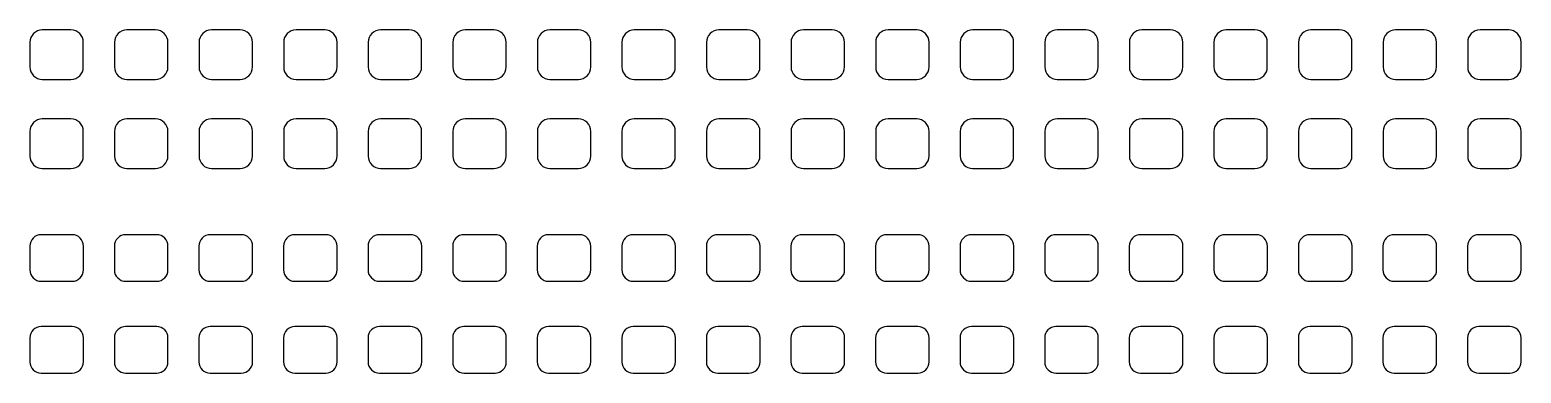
# Model space of a CAD drawing. Extents: x -190 to 190, y -140 to 140.
# Drawn here: x -69.31 to -42.88, y 6.67 to 12.73 of the extents above; entities that cross this region are included whole.
import ezdxf

# ---------------------------------------------------------------- set-up
doc = ezdxf.new("R2010")
doc.units = 0
doc.header["$MEASUREMENT"] = 0
doc.layers.get('0').update_dxf_attribs({"linetype": 'CONTINUOUS'})

msp = doc.modelspace()

# ---------------------------------------------------------------- linework, layer by layer
for points in [[(-68.361001, 12.516, 0.413548), (-68.58, 12.735), (-68.58, 12.735), (-69.087998, 12.735), (-69.087998, 12.735, 0.413548), (-69.306997, 12.516), (-69.306997, 12.516), (-69.306997, 12.078999), (-69.306997, 12.078999, 0.41488), (-69.087998, 11.86), (-69.087998, 11.86), (-68.58, 11.86), (-68.58, 11.86, 0.41488), (-68.361001, 12.078999), (-68.361001, 12.078999), (-68.361001, 12.516)], [(-66.862002, 12.516, 0.413548), (-67.080996, 12.735), (-67.080996, 12.735), (-67.588999, 12.735), (-67.588999, 12.735, 0.413548), (-67.808003, 12.516), (-67.808003, 12.516), (-67.808003, 12.078999), (-67.808003, 12.078999, 0.41488), (-67.588999, 11.86), (-67.588999, 11.86), (-67.080996, 11.86), (-67.080996, 11.86, 0.41488), (-66.862002, 12.078999), (-66.862002, 12.078999), (-66.862002, 12.516)], [(-65.364004, 12.516, 0.413561), (-65.582998, 12.735), (-65.582998, 12.735), (-66.091001, 12.735), (-66.091001, 12.735, 0.413535), (-66.310005, 12.516), (-66.310005, 12.516), (-66.310005, 12.078999), (-66.310005, 12.078999, 0.414867), (-66.091001, 11.86), (-66.091001, 11.86), (-65.582998, 11.86), (-65.582998, 11.86, 0.414893), (-65.364004, 12.078999), (-65.364004, 12.078999), (-65.364004, 12.516)], [(-63.865, 12.516, 0.413548), (-64.083999, 12.735), (-64.083999, 12.735), (-64.591997, 12.735), (-64.591997, 12.735, 0.413548), (-64.811001, 12.516), (-64.811001, 12.516), (-64.811001, 12.078999), (-64.811001, 12.078999, 0.41488), (-64.591997, 11.86), (-64.591997, 11.86), (-64.083999, 11.86), (-64.083999, 11.86, 0.41488), (-63.865, 12.078999), (-63.865, 12.078999), (-63.865, 12.516)], [(-62.367002, 12.516, 0.413548), (-62.586001, 12.735), (-62.586001, 12.735), (-63.093999, 12.735), (-63.093999, 12.735, 0.413548), (-63.312998, 12.516), (-63.312998, 12.516), (-63.312998, 12.078999), (-63.312998, 12.078999, 0.41488), (-63.093999, 11.86), (-63.093999, 11.86), (-62.586001, 11.86), (-62.586001, 11.86, 0.41488), (-62.367002, 12.078999), (-62.367002, 12.078999), (-62.367002, 12.516)], [(-60.867998, 12.516, 0.413548), (-61.087002, 12.735), (-61.087002, 12.735), (-61.595, 12.735), (-61.595, 12.735, 0.413548), (-61.813999, 12.516), (-61.813999, 12.516), (-61.813999, 12.078999), (-61.813999, 12.078999, 0.41488), (-61.595, 11.86), (-61.595, 11.86), (-61.087002, 11.86), (-61.087002, 11.86, 0.41488), (-60.867998, 12.078999), (-60.867998, 12.078999), (-60.867998, 12.516)], [(-59.369004, 12.516, 0.413548), (-59.587998, 12.735), (-59.587998, 12.735), (-60.096001, 12.735), (-60.096001, 12.735, 0.413548), (-60.315, 12.516), (-60.315, 12.516), (-60.315, 12.078999), (-60.315, 12.078999, 0.41488), (-60.096001, 11.86), (-60.096001, 11.86), (-59.587998, 11.86), (-59.587998, 11.86, 0.41488), (-59.369004, 12.078999), (-59.369004, 12.078999), (-59.369004, 12.516)], [(-57.871001, 12.516, 0.413548), (-58.09, 12.735), (-58.09, 12.735), (-58.598003, 12.735), (-58.598003, 12.735, 0.413548), (-58.816997, 12.516), (-58.816997, 12.516), (-58.816997, 12.078999), (-58.816997, 12.078999, 0.41488), (-58.598003, 11.86), (-58.598003, 11.86), (-58.09, 11.86), (-58.09, 11.86, 0.41488), (-57.871001, 12.078999), (-57.871001, 12.078999), (-57.871001, 12.516)], [(-56.371997, 12.516, 0.413542), (-56.591001, 12.735), (-56.591001, 12.735), (-57.098999, 12.735), (-57.098999, 12.735, 0.413555), (-57.317998, 12.516), (-57.317998, 12.516), (-57.317998, 12.078999), (-57.317998, 12.078999, 0.414887), (-57.098999, 11.86), (-57.098999, 11.86), (-56.591001, 11.86), (-56.591001, 11.86, 0.414874), (-56.371997, 12.078999), (-56.371997, 12.078999), (-56.371997, 12.516)], [(-54.873999, 12.516, 0.413548), (-55.093003, 12.735), (-55.093003, 12.735), (-55.601001, 12.735), (-55.601001, 12.735, 0.413548), (-55.82, 12.516), (-55.82, 12.516), (-55.82, 12.078999), (-55.82, 12.078999, 0.41488), (-55.601001, 11.86), (-55.601001, 11.86), (-55.093003, 11.86), (-55.093003, 11.86, 0.41488), (-54.873999, 12.078999), (-54.873999, 12.078999), (-54.873999, 12.516)], [(-53.375, 12.516, 0.413541), (-53.593999, 12.735), (-53.593999, 12.735), (-54.102002, 12.735), (-54.102002, 12.735, 0.413548), (-54.320996, 12.516), (-54.320996, 12.516), (-54.320996, 12.078999), (-54.320996, 12.078999, 0.41488), (-54.102002, 11.86), (-54.102002, 11.86), (-53.593999, 11.86), (-53.593999, 11.86, 0.414874), (-53.375, 12.078999), (-53.375, 12.078999), (-53.375, 12.516)], [(-51.876001, 12.516, 0.413548), (-52.095, 12.735), (-52.095, 12.735), (-52.602998, 12.735), (-52.602998, 12.735, 0.413548), (-52.822002, 12.516), (-52.822002, 12.516), (-52.822002, 12.078999), (-52.822002, 12.078999, 0.41488), (-52.602998, 11.86), (-52.602998, 11.86), (-52.095, 11.86), (-52.095, 11.86, 0.41488), (-51.876001, 12.078999), (-51.876001, 12.078999), (-51.876001, 12.516)], [(-50.377998, 12.516, 0.413548), (-50.597002, 12.735), (-50.597002, 12.735), (-51.105, 12.735), (-51.105, 12.735, 0.413548), (-51.323999, 12.516), (-51.323999, 12.516), (-51.323999, 12.078999), (-51.323999, 12.078999, 0.41488), (-51.105, 11.86), (-51.105, 11.86), (-50.597002, 11.86), (-50.597002, 11.86, 0.41488), (-50.377998, 12.078999), (-50.377998, 12.078999), (-50.377998, 12.516)], [(-48.878999, 12.516, 0.413548), (-49.097998, 12.735), (-49.097998, 12.735), (-49.606001, 12.735), (-49.606001, 12.735, 0.413548), (-49.825, 12.516), (-49.825, 12.516), (-49.825, 12.078999), (-49.825, 12.078999, 0.41488), (-49.606001, 11.86), (-49.606001, 11.86), (-49.097998, 11.86), (-49.097998, 11.86, 0.41488), (-48.878999, 12.078999), (-48.878999, 12.078999), (-48.878999, 12.516)], [(-47.381001, 12.516, 0.413548), (-47.6, 12.735), (-47.6, 12.735), (-48.107998, 12.735), (-48.107998, 12.735, 0.413548), (-48.326997, 12.516), (-48.326997, 12.516), (-48.326997, 12.078999), (-48.326997, 12.078999, 0.41488), (-48.107998, 11.86), (-48.107998, 11.86), (-47.6, 11.86), (-47.6, 11.86, 0.41488), (-47.381001, 12.078999), (-47.381001, 12.078999), (-47.381001, 12.516)], [(-45.882002, 12.516, 0.413548), (-46.101001, 12.735), (-46.101001, 12.735), (-46.608999, 12.735), (-46.608999, 12.735, 0.413548), (-46.828003, 12.516), (-46.828003, 12.516), (-46.828003, 12.078999), (-46.828003, 12.078999, 0.41488), (-46.608999, 11.86), (-46.608999, 11.86), (-46.101001, 11.86), (-46.101001, 11.86, 0.41488), (-45.882002, 12.078999), (-45.882002, 12.078999), (-45.882002, 12.516)], [(-44.383003, 12.516, 0.413548), (-44.601997, 12.735), (-44.601997, 12.735), (-45.11, 12.735), (-45.11, 12.735, 0.413548), (-45.328999, 12.516), (-45.328999, 12.516), (-45.328999, 12.078999), (-45.328999, 12.078999, 0.41488), (-45.11, 11.86), (-45.11, 11.86), (-44.601997, 11.86), (-44.601997, 11.86, 0.41488), (-44.383003, 12.078999), (-44.383003, 12.078999), (-44.383003, 12.516)], [(-42.885, 12.516, 0.413541), (-43.103999, 12.735), (-43.103999, 12.735), (-43.612002, 12.735), (-43.612002, 12.735, 0.413548), (-43.830996, 12.516), (-43.830996, 12.516), (-43.830996, 12.078999), (-43.830996, 12.078999, 0.41488), (-43.612002, 11.86), (-43.612002, 11.86), (-43.103999, 11.86), (-43.103999, 11.86, 0.414874), (-42.885, 12.078999), (-42.885, 12.078999), (-42.885, 12.516)], [(-68.361001, 10.941, 0.413556), (-68.58, 11.16), (-68.58, 11.16), (-69.087998, 11.16), (-69.087998, 11.16, 0.413556), (-69.306997, 10.941), (-69.306997, 10.941), (-69.306997, 10.504), (-69.306997, 10.504, 0.414872), (-69.087998, 10.285), (-69.087998, 10.285), (-68.58, 10.285), (-68.58, 10.285, 0.414872), (-68.361001, 10.504), (-68.361001, 10.504), (-68.361001, 10.941)], [(-66.862002, 10.941, 0.413556), (-67.080996, 11.16), (-67.080996, 11.16), (-67.588999, 11.16), (-67.588999, 11.16, 0.413556), (-67.808003, 10.941), (-67.808003, 10.941), (-67.808003, 10.504), (-67.808003, 10.504, 0.414872), (-67.588999, 10.285), (-67.588999, 10.285), (-67.080996, 10.285), (-67.080996, 10.285, 0.414872), (-66.862002, 10.504), (-66.862002, 10.504), (-66.862002, 10.941)], [(-65.364004, 10.941, 0.413569), (-65.582998, 11.16), (-65.582998, 11.16), (-66.091001, 11.16), (-66.091001, 11.16, 0.413543), (-66.310005, 10.941), (-66.310005, 10.941), (-66.310005, 10.504), (-66.310005, 10.504, 0.414859), (-66.091001, 10.285), (-66.091001, 10.285), (-65.582998, 10.285), (-65.582998, 10.285, 0.414885), (-65.364004, 10.504), (-65.364004, 10.504), (-65.364004, 10.941)], [(-63.865, 10.941, 0.413556), (-64.083999, 11.16), (-64.083999, 11.16), (-64.591997, 11.16), (-64.591997, 11.16, 0.413556), (-64.811001, 10.941), (-64.811001, 10.941), (-64.811001, 10.504), (-64.811001, 10.504, 0.414872), (-64.591997, 10.285), (-64.591997, 10.285), (-64.083999, 10.285), (-64.083999, 10.285, 0.414872), (-63.865, 10.504), (-63.865, 10.504), (-63.865, 10.941)], [(-62.367002, 10.941, 0.413556), (-62.586001, 11.16), (-62.586001, 11.16), (-63.093999, 11.16), (-63.093999, 11.16, 0.413556), (-63.312998, 10.941), (-63.312998, 10.941), (-63.312998, 10.504), (-63.312998, 10.504, 0.414872), (-63.093999, 10.285), (-63.093999, 10.285), (-62.586001, 10.285), (-62.586001, 10.285, 0.414872), (-62.367002, 10.504), (-62.367002, 10.504), (-62.367002, 10.941)], [(-60.867998, 10.941, 0.413556), (-61.087002, 11.16), (-61.087002, 11.16), (-61.595, 11.16), (-61.595, 11.16, 0.413556), (-61.813999, 10.941), (-61.813999, 10.941), (-61.813999, 10.504), (-61.813999, 10.504, 0.414872), (-61.595, 10.285), (-61.595, 10.285), (-61.087002, 10.285), (-61.087002, 10.285, 0.414872), (-60.867998, 10.504), (-60.867998, 10.504), (-60.867998, 10.941)], [(-59.369004, 10.941, 0.413556), (-59.587998, 11.16), (-59.587998, 11.16), (-60.096001, 11.16), (-60.096001, 11.16, 0.413556), (-60.315, 10.941), (-60.315, 10.941), (-60.315, 10.504), (-60.315, 10.504, 0.414872), (-60.096001, 10.285), (-60.096001, 10.285), (-59.587998, 10.285), (-59.587998, 10.285, 0.414872), (-59.369004, 10.504), (-59.369004, 10.504), (-59.369004, 10.941)], [(-57.871001, 10.941, 0.413556), (-58.09, 11.16), (-58.09, 11.16), (-58.598003, 11.16), (-58.598003, 11.16, 0.413556), (-58.816997, 10.941), (-58.816997, 10.941), (-58.816997, 10.504), (-58.816997, 10.504, 0.414872), (-58.598003, 10.285), (-58.598003, 10.285), (-58.09, 10.285), (-58.09, 10.285, 0.414872), (-57.871001, 10.504), (-57.871001, 10.504), (-57.871001, 10.941)], [(-56.371997, 10.941, 0.41355), (-56.591001, 11.16), (-56.591001, 11.16), (-57.098999, 11.16), (-57.098999, 11.16, 0.413563), (-57.317998, 10.941), (-57.317998, 10.941), (-57.317998, 10.504), (-57.317998, 10.504, 0.414879), (-57.098999, 10.285), (-57.098999, 10.285), (-56.591001, 10.285), (-56.591001, 10.285, 0.414865), (-56.371997, 10.504), (-56.371997, 10.504), (-56.371997, 10.941)], [(-54.873999, 10.941, 0.413556), (-55.093003, 11.16), (-55.093003, 11.16), (-55.601001, 11.16), (-55.601001, 11.16, 0.413556), (-55.82, 10.941), (-55.82, 10.941), (-55.82, 10.504), (-55.82, 10.504, 0.414872), (-55.601001, 10.285), (-55.601001, 10.285), (-55.093003, 10.285), (-55.093003, 10.285, 0.414872), (-54.873999, 10.504), (-54.873999, 10.504), (-54.873999, 10.941)], [(-53.375, 10.941, 0.41355), (-53.593999, 11.16), (-53.593999, 11.16), (-54.102002, 11.16), (-54.102002, 11.16, 0.413556), (-54.320996, 10.941), (-54.320996, 10.941), (-54.320996, 10.504), (-54.320996, 10.504, 0.414872), (-54.102002, 10.285), (-54.102002, 10.285), (-53.593999, 10.285), (-53.593999, 10.285, 0.414865), (-53.375, 10.504), (-53.375, 10.504), (-53.375, 10.941)], [(-51.876001, 10.941, 0.413556), (-52.095, 11.16), (-52.095, 11.16), (-52.602998, 11.16), (-52.602998, 11.16, 0.413556), (-52.822002, 10.941), (-52.822002, 10.941), (-52.822002, 10.504), (-52.822002, 10.504, 0.414872), (-52.602998, 10.285), (-52.602998, 10.285), (-52.095, 10.285), (-52.095, 10.285, 0.414872), (-51.876001, 10.504), (-51.876001, 10.504), (-51.876001, 10.941)], [(-50.377998, 10.941, 0.413556), (-50.597002, 11.16), (-50.597002, 11.16), (-51.105, 11.16), (-51.105, 11.16, 0.413556), (-51.323999, 10.941), (-51.323999, 10.941), (-51.323999, 10.504), (-51.323999, 10.504, 0.414872), (-51.105, 10.285), (-51.105, 10.285), (-50.597002, 10.285), (-50.597002, 10.285, 0.414872), (-50.377998, 10.504), (-50.377998, 10.504), (-50.377998, 10.941)], [(-48.878999, 10.941, 0.413556), (-49.097998, 11.16), (-49.097998, 11.16), (-49.606001, 11.16), (-49.606001, 11.16, 0.413556), (-49.825, 10.941), (-49.825, 10.941), (-49.825, 10.504), (-49.825, 10.504, 0.414872), (-49.606001, 10.285), (-49.606001, 10.285), (-49.097998, 10.285), (-49.097998, 10.285, 0.414872), (-48.878999, 10.504), (-48.878999, 10.504), (-48.878999, 10.941)], [(-47.381001, 10.941, 0.413556), (-47.6, 11.16), (-47.6, 11.16), (-48.107998, 11.16), (-48.107998, 11.16, 0.413556), (-48.326997, 10.941), (-48.326997, 10.941), (-48.326997, 10.504), (-48.326997, 10.504, 0.414872), (-48.107998, 10.285), (-48.107998, 10.285), (-47.6, 10.285), (-47.6, 10.285, 0.414872), (-47.381001, 10.504), (-47.381001, 10.504), (-47.381001, 10.941)], [(-45.882002, 10.941, 0.413556), (-46.101001, 11.16), (-46.101001, 11.16), (-46.608999, 11.16), (-46.608999, 11.16, 0.413556), (-46.828003, 10.941), (-46.828003, 10.941), (-46.828003, 10.504), (-46.828003, 10.504, 0.414872), (-46.608999, 10.285), (-46.608999, 10.285), (-46.101001, 10.285), (-46.101001, 10.285, 0.414872), (-45.882002, 10.504), (-45.882002, 10.504), (-45.882002, 10.941)], [(-44.383003, 10.941, 0.413556), (-44.601997, 11.16), (-44.601997, 11.16), (-45.11, 11.16), (-45.11, 11.16, 0.413556), (-45.328999, 10.941), (-45.328999, 10.941), (-45.328999, 10.504), (-45.328999, 10.504, 0.414872), (-45.11, 10.285), (-45.11, 10.285), (-44.601997, 10.285), (-44.601997, 10.285, 0.414872), (-44.383003, 10.504), (-44.383003, 10.504), (-44.383003, 10.941)], [(-42.885, 10.941, 0.41355), (-43.103999, 11.16), (-43.103999, 11.16), (-43.612002, 11.16), (-43.612002, 11.16, 0.413556), (-43.830996, 10.941), (-43.830996, 10.941), (-43.830996, 10.504), (-43.830996, 10.504, 0.414872), (-43.612002, 10.285), (-43.612002, 10.285), (-43.103999, 10.285), (-43.103999, 10.285, 0.414865), (-42.885, 10.504), (-42.885, 10.504), (-42.885, 10.941)], [(-68.359004, 8.913, 0.414947), (-68.558999, 9.113), (-68.558999, 9.113), (-69.108999, 9.113), (-69.108999, 9.113, 0.414947), (-69.308994, 8.913), (-69.308994, 8.913), (-69.308994, 8.49), (-69.308994, 8.49, 0.413482), (-69.108999, 8.29), (-69.108999, 8.29), (-68.558999, 8.29), (-68.558999, 8.29, 0.413482), (-68.359004, 8.49), (-68.359004, 8.49), (-68.359004, 8.913)], [(-66.860996, 8.913, 0.414947), (-67.061001, 9.113), (-67.061001, 9.113), (-67.611001, 9.113), (-67.611001, 9.113, 0.414947), (-67.810996, 8.913), (-67.810996, 8.913), (-67.810996, 8.49), (-67.810996, 8.49, 0.413482), (-67.611001, 8.29), (-67.611001, 8.29), (-67.061001, 8.29), (-67.061001, 8.29, 0.413482), (-66.860996, 8.49), (-66.860996, 8.49), (-66.860996, 8.913)], [(-65.361997, 8.913, 0.414954), (-65.562002, 9.113), (-65.562002, 9.113), (-66.111997, 9.113), (-66.111997, 9.113, 0.414933), (-66.312002, 8.913), (-66.312002, 8.913), (-66.312002, 8.49), (-66.312002, 8.49, 0.413468), (-66.111997, 8.29), (-66.111997, 8.29), (-65.562002, 8.29), (-65.562002, 8.29, 0.413489), (-65.361997, 8.49), (-65.361997, 8.49), (-65.361997, 8.913)], [(-63.863003, 8.913, 0.414947), (-64.062998, 9.113), (-64.062998, 9.113), (-64.612998, 9.113), (-64.612998, 9.113, 0.414947), (-64.813003, 8.913), (-64.813003, 8.913), (-64.813003, 8.49), (-64.813003, 8.49, 0.413482), (-64.612998, 8.29), (-64.612998, 8.29), (-64.062998, 8.29), (-64.062998, 8.29, 0.413482), (-63.863003, 8.49), (-63.863003, 8.49), (-63.863003, 8.913)], [(-62.365, 8.913, 0.414947), (-62.565, 9.113), (-62.565, 9.113), (-63.115, 9.113), (-63.115, 9.113, 0.414947), (-63.314995, 8.913), (-63.314995, 8.913), (-63.314995, 8.49), (-63.314995, 8.49, 0.413482), (-63.115, 8.29), (-63.115, 8.29), (-62.565, 8.29), (-62.565, 8.29, 0.413482), (-62.365, 8.49), (-62.365, 8.49), (-62.365, 8.913)], [(-60.865996, 8.913, 0.414947), (-61.066001, 9.113), (-61.066001, 9.113), (-61.616001, 9.113), (-61.616001, 9.113, 0.414947), (-61.816001, 8.913), (-61.816001, 8.913), (-61.816001, 8.49), (-61.816001, 8.49, 0.413482), (-61.616001, 8.29), (-61.616001, 8.29), (-61.066001, 8.29), (-61.066001, 8.29, 0.413482), (-60.865996, 8.49), (-60.865996, 8.49), (-60.865996, 8.913)], [(-59.367998, 8.913, 0.414947), (-59.567998, 9.113), (-59.567998, 9.113), (-60.118003, 9.113), (-60.118003, 9.113, 0.414947), (-60.318003, 8.913), (-60.318003, 8.913), (-60.318003, 8.49), (-60.318003, 8.49, 0.413482), (-60.118003, 8.29), (-60.118003, 8.29), (-59.567998, 8.29), (-59.567998, 8.29, 0.413482), (-59.367998, 8.49), (-59.367998, 8.49), (-59.367998, 8.913)], [(-57.868999, 8.913, 0.414947), (-58.068999, 9.113), (-58.068999, 9.113), (-58.618999, 9.113), (-58.618999, 9.113, 0.414947), (-58.818999, 8.913), (-58.818999, 8.913), (-58.818999, 8.49), (-58.818999, 8.49, 0.413482), (-58.618999, 8.29), (-58.618999, 8.29), (-58.068999, 8.29), (-58.068999, 8.29, 0.413482), (-57.868999, 8.49), (-57.868999, 8.49), (-57.868999, 8.913)], [(-56.37, 8.913, 0.41494), (-56.57, 9.113), (-56.57, 9.113), (-57.12, 9.113), (-57.12, 9.113, 0.414954), (-57.32, 8.913), (-57.32, 8.913), (-57.32, 8.49), (-57.32, 8.49, 0.413489), (-57.12, 8.29), (-57.12, 8.29), (-56.57, 8.29), (-56.57, 8.29, 0.413475), (-56.37, 8.49), (-56.37, 8.49), (-56.37, 8.913)], [(-54.871997, 8.913, 0.414947), (-55.071997, 9.113), (-55.071997, 9.113), (-55.622002, 9.113), (-55.622002, 9.113, 0.414947), (-55.822002, 8.913), (-55.822002, 8.913), (-55.822002, 8.49), (-55.822002, 8.49, 0.413482), (-55.622002, 8.29), (-55.622002, 8.29), (-55.071997, 8.29), (-55.071997, 8.29, 0.413482), (-54.871997, 8.49), (-54.871997, 8.49), (-54.871997, 8.913)], [(-53.373003, 8.913, 0.414947), (-53.573003, 9.113), (-53.573003, 9.113), (-54.122998, 9.113), (-54.122998, 9.113, 0.414954), (-54.322998, 8.913), (-54.322998, 8.913), (-54.322998, 8.49), (-54.322998, 8.49, 0.413489), (-54.122998, 8.29), (-54.122998, 8.29), (-53.573003, 8.29), (-53.573003, 8.29, 0.413482), (-53.373003, 8.49), (-53.373003, 8.49), (-53.373003, 8.913)], [(-51.875, 8.913, 0.414947), (-52.075, 9.113), (-52.075, 9.113), (-52.625, 9.113), (-52.625, 9.113, 0.414947), (-52.825, 8.913), (-52.825, 8.913), (-52.825, 8.49), (-52.825, 8.49, 0.413482), (-52.625, 8.29), (-52.625, 8.29), (-52.075, 8.29), (-52.075, 8.29, 0.413482), (-51.875, 8.49), (-51.875, 8.49), (-51.875, 8.913)], [(-50.375996, 8.913, 0.414947), (-50.576001, 9.113), (-50.576001, 9.113), (-51.126001, 9.113), (-51.126001, 9.113, 0.414947), (-51.326001, 8.913), (-51.326001, 8.913), (-51.326001, 8.49), (-51.326001, 8.49, 0.413482), (-51.126001, 8.29), (-51.126001, 8.29), (-50.576001, 8.29), (-50.576001, 8.29, 0.413482), (-50.375996, 8.49), (-50.375996, 8.49), (-50.375996, 8.913)], [(-48.877002, 8.913, 0.414947), (-49.077002, 9.113), (-49.077002, 9.113), (-49.626997, 9.113), (-49.626997, 9.113, 0.414947), (-49.826997, 8.913), (-49.826997, 8.913), (-49.826997, 8.49), (-49.826997, 8.49, 0.413482), (-49.626997, 8.29), (-49.626997, 8.29), (-49.077002, 8.29), (-49.077002, 8.29, 0.413482), (-48.877002, 8.49), (-48.877002, 8.49), (-48.877002, 8.913)], [(-47.378999, 8.913, 0.414947), (-47.579004, 9.113), (-47.579004, 9.113), (-48.128999, 9.113), (-48.128999, 9.113, 0.414947), (-48.328999, 8.913), (-48.328999, 8.913), (-48.328999, 8.49), (-48.328999, 8.49, 0.413482), (-48.128999, 8.29), (-48.128999, 8.29), (-47.579004, 8.29), (-47.579004, 8.29, 0.413482), (-47.378999, 8.49), (-47.378999, 8.49), (-47.378999, 8.913)], [(-45.88, 8.913, 0.414947), (-46.08, 9.113), (-46.08, 9.113), (-46.63, 9.113), (-46.63, 9.113, 0.414947), (-46.83, 8.913), (-46.83, 8.913), (-46.83, 8.49), (-46.83, 8.49, 0.413482), (-46.63, 8.29), (-46.63, 8.29), (-46.08, 8.29), (-46.08, 8.29, 0.413482), (-45.88, 8.49), (-45.88, 8.49), (-45.88, 8.913)], [(-44.381997, 8.913, 0.414947), (-44.581997, 9.113), (-44.581997, 9.113), (-45.132002, 9.113), (-45.132002, 9.113, 0.414947), (-45.332002, 8.913), (-45.332002, 8.913), (-45.332002, 8.49), (-45.332002, 8.49, 0.413482), (-45.132002, 8.29), (-45.132002, 8.29), (-44.581997, 8.29), (-44.581997, 8.29, 0.413482), (-44.381997, 8.49), (-44.381997, 8.49), (-44.381997, 8.913)], [(-42.883003, 8.913, 0.414947), (-43.083003, 9.113), (-43.083003, 9.113), (-43.632998, 9.113), (-43.632998, 9.113, 0.414954), (-43.832998, 8.913), (-43.832998, 8.913), (-43.832998, 8.49), (-43.832998, 8.49, 0.413489), (-43.632998, 8.29), (-43.632998, 8.29), (-43.083003, 8.29), (-43.083003, 8.29, 0.413482), (-42.883003, 8.49), (-42.883003, 8.49), (-42.883003, 8.913)], [(-68.359004, 7.289, 0.414947), (-68.558999, 7.489), (-68.558999, 7.489), (-69.108999, 7.489), (-69.108999, 7.489, 0.414947), (-69.308994, 7.289), (-69.308994, 7.289), (-69.308994, 6.866), (-69.308994, 6.866, 0.413483), (-69.108999, 6.666), (-69.108999, 6.666), (-68.558999, 6.666), (-68.558999, 6.666, 0.413483), (-68.359004, 6.866), (-68.359004, 6.866), (-68.359004, 7.289)], [(-66.860996, 7.289, 0.414947), (-67.061001, 7.489), (-67.061001, 7.489), (-67.611001, 7.489), (-67.611001, 7.489, 0.414947), (-67.810996, 7.289), (-67.810996, 7.289), (-67.810996, 6.866), (-67.810996, 6.866, 0.413483), (-67.611001, 6.666), (-67.611001, 6.666), (-67.061001, 6.666), (-67.061001, 6.666, 0.413483), (-66.860996, 6.866), (-66.860996, 6.866), (-66.860996, 7.289)], [(-65.361997, 7.289, 0.414954), (-65.562002, 7.489), (-65.562002, 7.489), (-66.111997, 7.489), (-66.111997, 7.489, 0.414933), (-66.312002, 7.289), (-66.312002, 7.289), (-66.312002, 6.866), (-66.312002, 6.866, 0.413469), (-66.111997, 6.666), (-66.111997, 6.666), (-65.562002, 6.666), (-65.562002, 6.666, 0.41349), (-65.361997, 6.866), (-65.361997, 6.866), (-65.361997, 7.289)], [(-63.863003, 7.289, 0.414947), (-64.062998, 7.489), (-64.062998, 7.489), (-64.612998, 7.489), (-64.612998, 7.489, 0.414947), (-64.813003, 7.289), (-64.813003, 7.289), (-64.813003, 6.866), (-64.813003, 6.866, 0.413483), (-64.612998, 6.666), (-64.612998, 6.666), (-64.062998, 6.666), (-64.062998, 6.666, 0.413483), (-63.863003, 6.866), (-63.863003, 6.866), (-63.863003, 7.289)], [(-62.365, 7.289, 0.414947), (-62.565, 7.489), (-62.565, 7.489), (-63.115, 7.489), (-63.115, 7.489, 0.414947), (-63.314995, 7.289), (-63.314995, 7.289), (-63.314995, 6.866), (-63.314995, 6.866, 0.413483), (-63.115, 6.666), (-63.115, 6.666), (-62.565, 6.666), (-62.565, 6.666, 0.413483), (-62.365, 6.866), (-62.365, 6.866), (-62.365, 7.289)], [(-60.865996, 7.289, 0.414947), (-61.066001, 7.489), (-61.066001, 7.489), (-61.616001, 7.489), (-61.616001, 7.489, 0.414947), (-61.816001, 7.289), (-61.816001, 7.289), (-61.816001, 6.866), (-61.816001, 6.866, 0.413483), (-61.616001, 6.666), (-61.616001, 6.666), (-61.066001, 6.666), (-61.066001, 6.666, 0.413483), (-60.865996, 6.866), (-60.865996, 6.866), (-60.865996, 7.289)], [(-59.367998, 7.289, 0.414947), (-59.567998, 7.489), (-59.567998, 7.489), (-60.118003, 7.489), (-60.118003, 7.489, 0.414947), (-60.318003, 7.289), (-60.318003, 7.289), (-60.318003, 6.866), (-60.318003, 6.866, 0.413483), (-60.118003, 6.666), (-60.118003, 6.666), (-59.567998, 6.666), (-59.567998, 6.666, 0.413483), (-59.367998, 6.866), (-59.367998, 6.866), (-59.367998, 7.289)], [(-57.868999, 7.289, 0.414947), (-58.068999, 7.489), (-58.068999, 7.489), (-58.618999, 7.489), (-58.618999, 7.489, 0.414947), (-58.818999, 7.289), (-58.818999, 7.289), (-58.818999, 6.866), (-58.818999, 6.866, 0.413483), (-58.618999, 6.666), (-58.618999, 6.666), (-58.068999, 6.666), (-58.068999, 6.666, 0.413483), (-57.868999, 6.866), (-57.868999, 6.866), (-57.868999, 7.289)], [(-56.37, 7.289, 0.41494), (-56.57, 7.489), (-56.57, 7.489), (-57.12, 7.489), (-57.12, 7.489, 0.414954), (-57.32, 7.289), (-57.32, 7.289), (-57.32, 6.866), (-57.32, 6.866, 0.41349), (-57.12, 6.666), (-57.12, 6.666), (-56.57, 6.666), (-56.57, 6.666, 0.413476), (-56.37, 6.866), (-56.37, 6.866), (-56.37, 7.289)], [(-54.871997, 7.289, 0.414947), (-55.071997, 7.489), (-55.071997, 7.489), (-55.622002, 7.489), (-55.622002, 7.489, 0.414947), (-55.822002, 7.289), (-55.822002, 7.289), (-55.822002, 6.866), (-55.822002, 6.866, 0.413483), (-55.622002, 6.666), (-55.622002, 6.666), (-55.071997, 6.666), (-55.071997, 6.666, 0.413483), (-54.871997, 6.866), (-54.871997, 6.866), (-54.871997, 7.289)], [(-53.373003, 7.289, 0.414947), (-53.573003, 7.489), (-53.573003, 7.489), (-54.122998, 7.489), (-54.122998, 7.489, 0.414954), (-54.322998, 7.289), (-54.322998, 7.289), (-54.322998, 6.866), (-54.322998, 6.866, 0.41349), (-54.122998, 6.666), (-54.122998, 6.666), (-53.573003, 6.666), (-53.573003, 6.666, 0.413483), (-53.373003, 6.866), (-53.373003, 6.866), (-53.373003, 7.289)], [(-51.875, 7.289, 0.414947), (-52.075, 7.489), (-52.075, 7.489), (-52.625, 7.489), (-52.625, 7.489, 0.414947), (-52.825, 7.289), (-52.825, 7.289), (-52.825, 6.866), (-52.825, 6.866, 0.413483), (-52.625, 6.666), (-52.625, 6.666), (-52.075, 6.666), (-52.075, 6.666, 0.413483), (-51.875, 6.866), (-51.875, 6.866), (-51.875, 7.289)], [(-50.375996, 7.289, 0.414947), (-50.576001, 7.489), (-50.576001, 7.489), (-51.126001, 7.489), (-51.126001, 7.489, 0.414947), (-51.326001, 7.289), (-51.326001, 7.289), (-51.326001, 6.866), (-51.326001, 6.866, 0.413483), (-51.126001, 6.666), (-51.126001, 6.666), (-50.576001, 6.666), (-50.576001, 6.666, 0.413483), (-50.375996, 6.866), (-50.375996, 6.866), (-50.375996, 7.289)], [(-48.877002, 7.289, 0.414947), (-49.077002, 7.489), (-49.077002, 7.489), (-49.626997, 7.489), (-49.626997, 7.489, 0.414947), (-49.826997, 7.289), (-49.826997, 7.289), (-49.826997, 6.866), (-49.826997, 6.866, 0.413483), (-49.626997, 6.666), (-49.626997, 6.666), (-49.077002, 6.666), (-49.077002, 6.666, 0.413483), (-48.877002, 6.866), (-48.877002, 6.866), (-48.877002, 7.289)], [(-47.378999, 7.289, 0.414947), (-47.579004, 7.489), (-47.579004, 7.489), (-48.128999, 7.489), (-48.128999, 7.489, 0.414947), (-48.328999, 7.289), (-48.328999, 7.289), (-48.328999, 6.866), (-48.328999, 6.866, 0.413483), (-48.128999, 6.666), (-48.128999, 6.666), (-47.579004, 6.666), (-47.579004, 6.666, 0.413483), (-47.378999, 6.866), (-47.378999, 6.866), (-47.378999, 7.289)], [(-45.88, 7.289, 0.414947), (-46.08, 7.489), (-46.08, 7.489), (-46.63, 7.489), (-46.63, 7.489, 0.414947), (-46.83, 7.289), (-46.83, 7.289), (-46.83, 6.866), (-46.83, 6.866, 0.413483), (-46.63, 6.666), (-46.63, 6.666), (-46.08, 6.666), (-46.08, 6.666, 0.413483), (-45.88, 6.866), (-45.88, 6.866), (-45.88, 7.289)], [(-44.381997, 7.289, 0.414947), (-44.581997, 7.489), (-44.581997, 7.489), (-45.132002, 7.489), (-45.132002, 7.489, 0.414947), (-45.332002, 7.289), (-45.332002, 7.289), (-45.332002, 6.866), (-45.332002, 6.866, 0.413483), (-45.132002, 6.666), (-45.132002, 6.666), (-44.581997, 6.666), (-44.581997, 6.666, 0.413483), (-44.381997, 6.866), (-44.381997, 6.866), (-44.381997, 7.289)], [(-42.883003, 7.289, 0.414947), (-43.083003, 7.489), (-43.083003, 7.489), (-43.632998, 7.489), (-43.632998, 7.489, 0.414954), (-43.832998, 7.289), (-43.832998, 7.289), (-43.832998, 6.866), (-43.832998, 6.866, 0.41349), (-43.632998, 6.666), (-43.632998, 6.666), (-43.083003, 6.666), (-43.083003, 6.666, 0.413483), (-42.883003, 6.866), (-42.883003, 6.866), (-42.883003, 7.289)]]:
    msp.add_lwpolyline(points, format="xyb")

doc.saveas('drawing.dxf')
